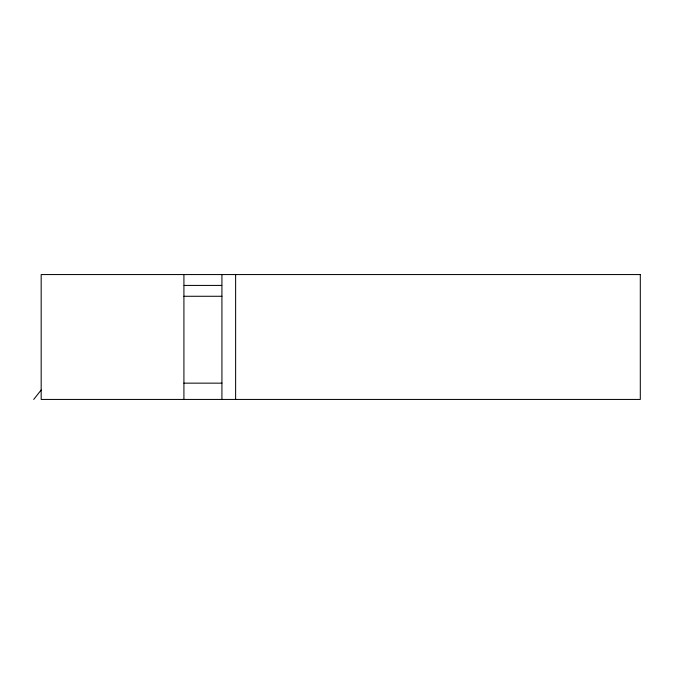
<?xml version="1.0" encoding="UTF-8"?>
<svg xmlns="http://www.w3.org/2000/svg" width="674" height="674" viewBox="0 0 674 674"><rect width="100%" height="100%" fill="white"/><g stroke="black" fill="none" stroke-linecap="round" stroke-linejoin="round"><path stroke-width="1.01" d="M33.7 399.438L41.173 390.01M184.154 285.422L221.763 285.422M183.918 296.274L221.923 296.274M183.918 383.152L221.923 383.152M235.622 274.562L235.622 399.438M221.923 274.562L221.923 399.438M183.918 274.562L183.918 399.438M640.3 274.562L41.173 274.562L41.173 399.438L640.3 399.438L640.3 274.562"/></g></svg>
